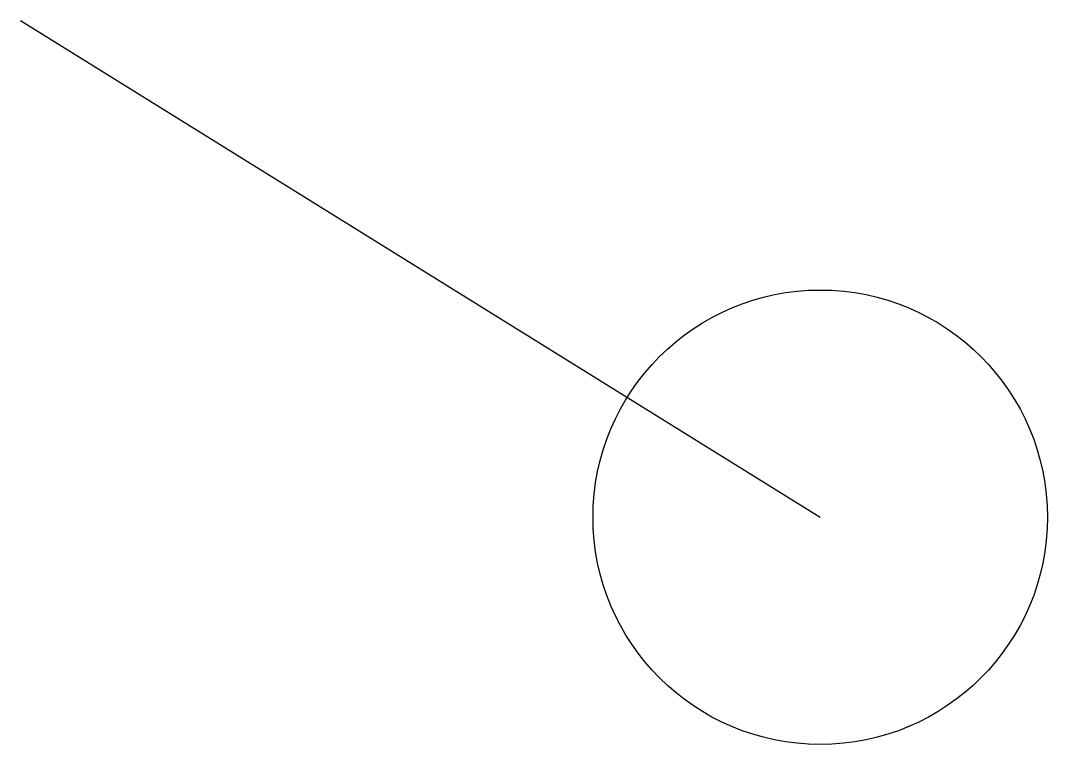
# Model space of a CAD drawing. Header units: inches. Extents: x 3.76 to 13.47, y 13.92 to 20.76.
import ezdxf

# ---------------------------------------------------------------- set-up
doc = ezdxf.new("R2010")
doc.units = ezdxf.units.IN
doc.header["$MEASUREMENT"] = 0

msp = doc.modelspace()

# ---------------------------------------------------------------- linework, layer by layer
msp.add_line((3.7604, 20.7589), (11.3195, 16.0639))
msp.add_circle((11.3195, 16.0639), 2.1478)

doc.saveas('drawing.dxf')
